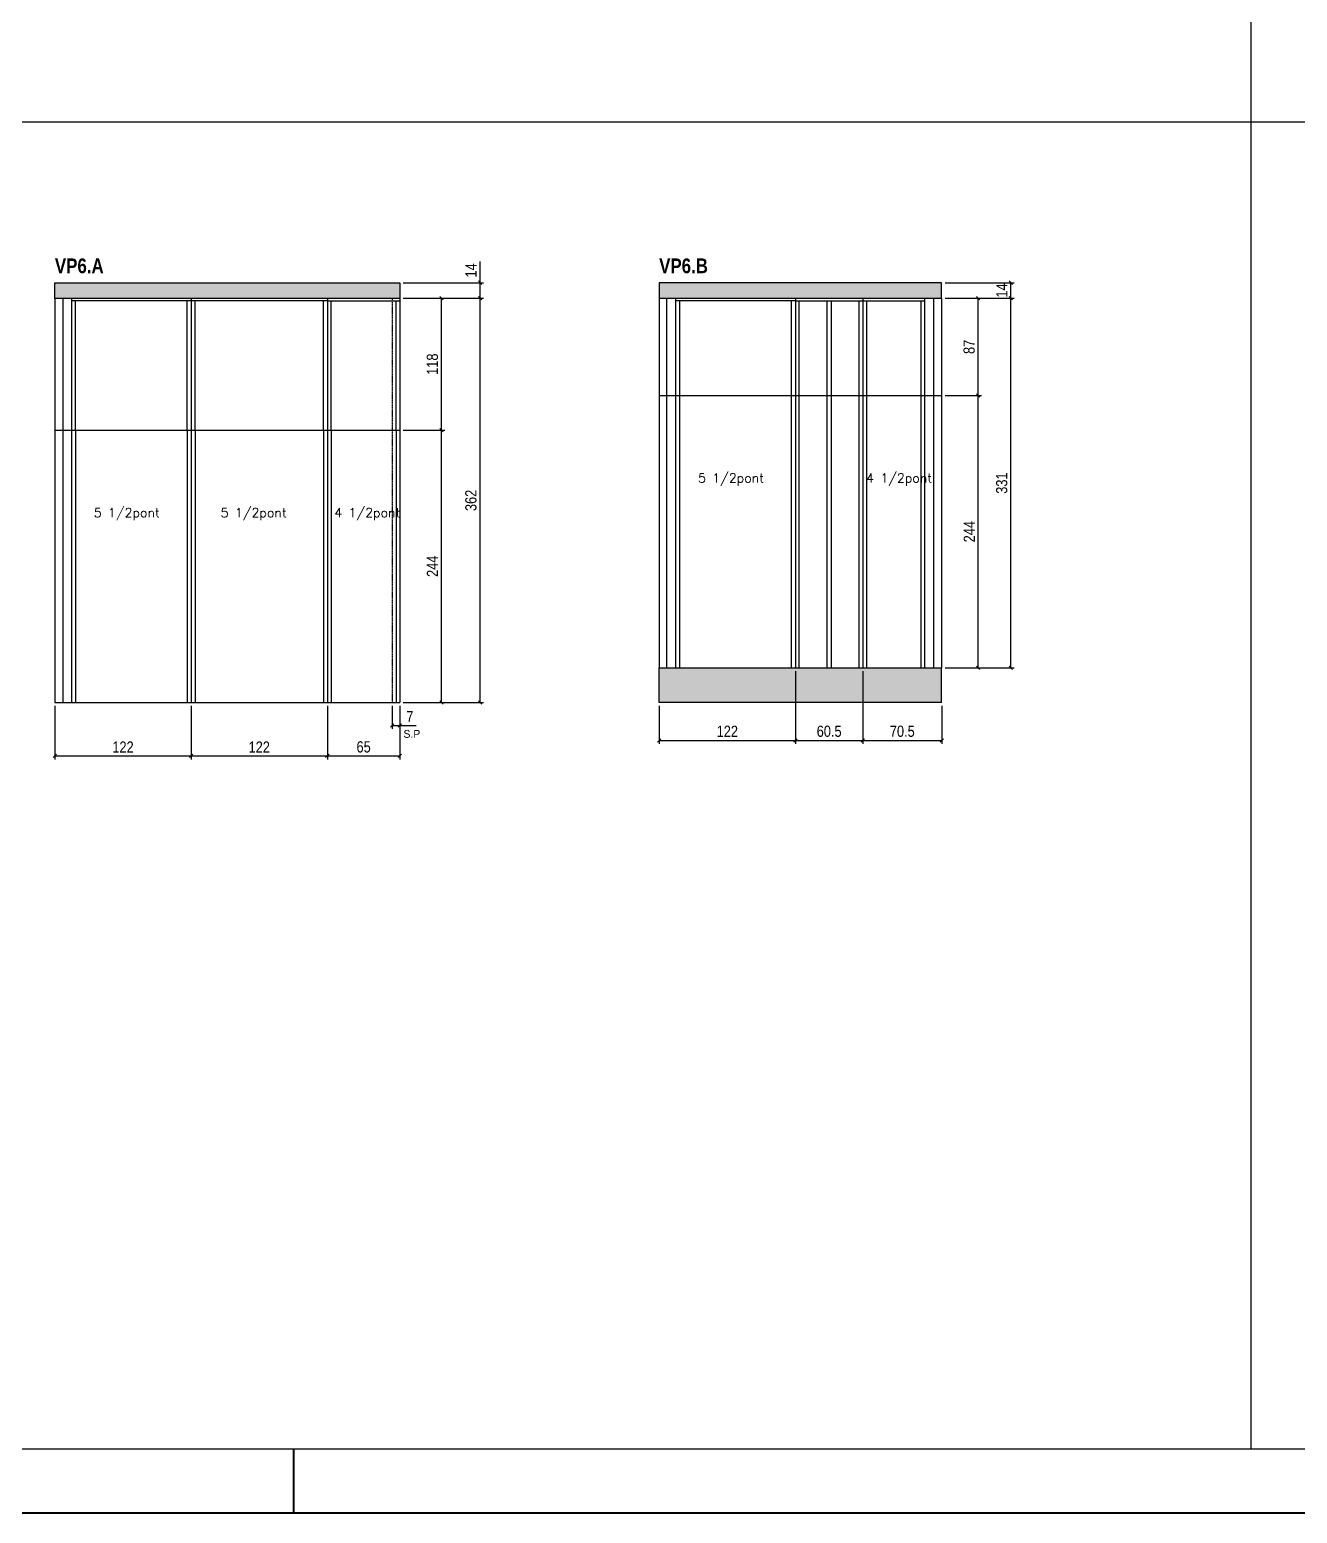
# Model space of a CAD drawing. Extents: x 142292 to 147556, y 149363 to 152785.
# Drawn here: x 143265 to 144400, y 149363 to 150692 of the extents above; entities that cross this region are included whole.
import ezdxf

# ---------------------------------------------------------------- set-up
doc = ezdxf.new("R2010")
doc.units = 0
doc.linetypes.add('HIDDEN', pattern=[0.375, 0.25, -0.125])
doc.layers.get('0').update_dxf_attribs({"linetype": 'CONTINUOUS'})
doc.layers.get('DEFPOINTS').update_dxf_attribs({"linetype": 'CONTINUOUS'})
for name, color, linetype in [('COTA', 241, 'CONTINUOUS'), ('NOMENCLATURA', 7, 'CONTINUOUS'), ('Painéis', 200, 'CONTINUOUS'), ('PONTALETE', 7, 'CONTINUOUS'), ('SARR_2.2x7', 40, 'CONTINUOUS'), ('SARR_3.5x7', 81, 'CONTINUOUS'), ('texto', 7, 'CONTINUOUS')]:
    doc.layers.add(name, color=color, linetype=linetype)
doc.layers.add('FOLHA', color=255, linetype='CONTINUOUS', lineweight=40)
doc.styles.add('COTA TECNICA', font='techl___.ttf', dxfattribs={"height": 10})
doc.styles.add('ROMAS860', font='ROMAS860.SHX')
doc.styles.get("Standard").update_dxf_attribs({"font": 'ROMANS.SHX'})
doc.styles.add('TECNICA', font='techb___.ttf', dxfattribs={"height": 10})
doc.dimstyles.new('PAINEL', dxfattribs={"dimtxt": 10, "dimasz": 3, "dimexe": 3, "dimexo": 3, "dimgap": 3, "dimtad": 1, "dimdec": 1, "dimzin": 12, "dimdsep": 46, "dimtxsty": 'COTA TECNICA', "dimblk1": 'OBLIQUE', "dimblk2": 'OBLIQUE', "dimsah": 1, "dimcen": 0.9, "dimclrd": 4, "dimclre": 4, "dimclrt": 240, "dimadec": 1, "dimazin": 3, "dimtfac": 1, "dimtdec": 1, "dimtmove": 0, "dimatfit": 3, "dimfxl": 1, "dimtolj": 1, "dimtzin": 12, "dimarcsym": 0})

# ---------------------------------------------------------------- blocks, each defined once
blk = doc.blocks.new('_Oblique')
at = {"color": 0, "linetype": 'ByBlock', "lineweight": -2}
blk.add_line((-0.5, -0.5), (0.5, 0.5), dxfattribs=at)
blk = doc.blocks.new('*D958')
at = {"layer": 'COTA', "color": 4, "linetype": 'ByBlock', "lineweight": -2, "transparency": 16777216}
for p, q in [((143287.6, 150086.5), (143287.6, 150038.6)), ((143409.6, 150086.5), (143409.6, 150038.6)), ((143287.6, 150041.6), (143409.6, 150041.6))]:
    blk.add_line(p, q, dxfattribs=at)
at = {"layer": 'DEFPOINTS', "color": 0, "linetype": 'ByBlock', "transparency": 16777216}
for p in [(143287.6, 150089.5), (143409.6, 150089.5), (143409.6, 150041.6)]:
    blk.add_point(p, dxfattribs=at)
at = {"layer": 'COTA', "color": 4, "linetype": 'ByBlock', "lineweight": -2, "transparency": 16777216, "xscale": 3, "yscale": 3, "zscale": 3, "rotation": 180}
blk.add_blockref('_Oblique', (143287.6, 150041.6), dxfattribs=at)
at = {"layer": 'COTA', "color": 4, "linetype": 'ByBlock', "lineweight": -2, "transparency": 16777216, "xscale": 3, "yscale": 3, "zscale": 3}
blk.add_blockref('_Oblique', (143409.6, 150041.6), dxfattribs=at)
at = {"layer": 'COTA', "color": 240, "linetype": 'ByBlock', "transparency": 16777216, "insert": (143348.6, 150049.6), "char_height": 10, "attachment_point": 5, "style": 'COTA TECNICA'}
blk.add_mtext('\\A1;122', dxfattribs=at)
blk = doc.blocks.new('*D959')
at = {"layer": 'COTA', "color": 4, "linetype": 'ByBlock', "lineweight": -2, "transparency": 16777216}
for p, q in [((143409.6, 150086.5), (143409.6, 150038.6)), ((143531.6, 150086.5), (143531.6, 150038.6)), ((143409.6, 150041.6), (143531.6, 150041.6))]:
    blk.add_line(p, q, dxfattribs=at)
at = {"layer": 'DEFPOINTS', "color": 0, "linetype": 'ByBlock', "transparency": 16777216}
for p in [(143409.6, 150089.5), (143531.6, 150089.5), (143531.6, 150041.6)]:
    blk.add_point(p, dxfattribs=at)
at = {"layer": 'COTA', "color": 4, "linetype": 'ByBlock', "lineweight": -2, "transparency": 16777216, "xscale": 3, "yscale": 3, "zscale": 3, "rotation": 180}
blk.add_blockref('_Oblique', (143409.6, 150041.6), dxfattribs=at)
at = {"layer": 'COTA', "color": 4, "linetype": 'ByBlock', "lineweight": -2, "transparency": 16777216, "xscale": 3, "yscale": 3, "zscale": 3}
blk.add_blockref('_Oblique', (143531.6, 150041.6), dxfattribs=at)
at = {"layer": 'COTA', "color": 240, "linetype": 'ByBlock', "transparency": 16777216, "insert": (143470.6, 150049.6), "char_height": 10, "attachment_point": 5, "style": 'COTA TECNICA'}
blk.add_mtext('\\A1;122', dxfattribs=at)
blk = doc.blocks.new('*D960')
at = {"layer": 'COTA', "color": 4, "linetype": 'ByBlock', "lineweight": -2, "transparency": 16777216}
for p, q in [((143599.6, 150333.5), (143636.8, 150333.5)), ((143633.8, 150089.5), (143633.8, 150333.5)), ((143599.6, 150089.5), (143636.8, 150089.5))]:
    blk.add_line(p, q, dxfattribs=at)
at = {"layer": 'DEFPOINTS', "color": 0, "linetype": 'ByBlock', "transparency": 16777216}
for p in [(143596.6, 150333.5), (143633.8, 150333.5), (143596.6, 150089.5)]:
    blk.add_point(p, dxfattribs=at)
at = {"layer": 'COTA', "color": 4, "linetype": 'ByBlock', "lineweight": -2, "transparency": 16777216, "xscale": 3, "yscale": 3, "zscale": 3}
for p, rotation in [((143633.8, 150333.5), 90), ((143633.8, 150089.5), 270)]:
    blk.add_blockref('_Oblique', p, dxfattribs=dict(at, rotation=rotation))
at = {"layer": 'COTA', "color": 240, "linetype": 'ByBlock', "transparency": 16777216, "insert": (143625.7, 150211.5), "char_height": 10, "attachment_point": 5, "rotation": 90, "style": 'COTA TECNICA'}
blk.add_mtext('\\A1;244', dxfattribs=at)
blk = doc.blocks.new('*D961')
at = {"layer": 'COTA', "color": 4, "linetype": 'ByBlock', "lineweight": -2, "transparency": 16777216}
for p, q in [((143599.6, 150451.5), (143636.8, 150451.5)), ((143633.8, 150333.5), (143633.8, 150451.5)), ((143599.6, 150333.5), (143636.8, 150333.5))]:
    blk.add_line(p, q, dxfattribs=at)
at = {"layer": 'DEFPOINTS', "color": 0, "linetype": 'ByBlock', "transparency": 16777216}
for p in [(143596.6, 150451.5), (143633.8, 150451.5), (143596.6, 150333.5)]:
    blk.add_point(p, dxfattribs=at)
at = {"layer": 'COTA', "color": 4, "linetype": 'ByBlock', "lineweight": -2, "transparency": 16777216, "xscale": 3, "yscale": 3, "zscale": 3}
for p, rotation in [((143633.8, 150451.5), 90), ((143633.8, 150333.5), 270)]:
    blk.add_blockref('_Oblique', p, dxfattribs=dict(at, rotation=rotation))
at = {"layer": 'COTA', "color": 240, "linetype": 'ByBlock', "transparency": 16777216, "insert": (143625.7, 150392.5), "char_height": 10, "attachment_point": 5, "rotation": 90, "style": 'COTA TECNICA'}
blk.add_mtext('\\A1;118', dxfattribs=at)
blk = doc.blocks.new('*D962')
at = {"layer": 'COTA', "color": 4, "linetype": 'ByBlock', "lineweight": -2, "transparency": 16777216}
for p, q in [((143599.6, 150451.5), (143671.4, 150451.5)), ((143668.4, 150089.5), (143668.4, 150451.5)), ((143599.6, 150089.5), (143671.4, 150089.5))]:
    blk.add_line(p, q, dxfattribs=at)
at = {"layer": 'DEFPOINTS', "color": 0, "linetype": 'ByBlock', "transparency": 16777216}
for p in [(143596.6, 150451.5), (143668.4, 150451.5), (143596.6, 150089.5)]:
    blk.add_point(p, dxfattribs=at)
at = {"layer": 'COTA', "color": 4, "linetype": 'ByBlock', "lineweight": -2, "transparency": 16777216, "xscale": 3, "yscale": 3, "zscale": 3}
for p, rotation in [((143668.4, 150451.5), 90), ((143668.4, 150089.5), 270)]:
    blk.add_blockref('_Oblique', p, dxfattribs=dict(at, rotation=rotation))
at = {"layer": 'COTA', "color": 240, "linetype": 'ByBlock', "transparency": 16777216, "insert": (143660.2, 150270.5), "char_height": 10, "attachment_point": 5, "rotation": 90, "style": 'COTA TECNICA'}
blk.add_mtext('\\A1;362', dxfattribs=at)
blk = doc.blocks.new('*D963')
at = {"layer": 'COTA', "color": 4, "linetype": 'ByBlock', "lineweight": -2, "transparency": 16777216}
for p, q in [((143668.4, 150465.5), (143668.4, 150484.6)), ((143599.6, 150465.5), (143671.4, 150465.5)), ((143668.4, 150451.5), (143668.4, 150465.5)), ((143599.6, 150451.5), (143671.4, 150451.5))]:
    blk.add_line(p, q, dxfattribs=at)
at = {"layer": 'DEFPOINTS', "color": 0, "linetype": 'ByBlock', "transparency": 16777216}
for p in [(143596.6, 150465.5), (143668.4, 150465.5), (143596.6, 150451.5)]:
    blk.add_point(p, dxfattribs=at)
at = {"layer": 'COTA', "color": 4, "linetype": 'ByBlock', "lineweight": -2, "transparency": 16777216, "xscale": 3, "yscale": 3, "zscale": 3}
for p, rotation in [((143668.4, 150465.5), 90), ((143668.4, 150451.5), 270)]:
    blk.add_blockref('_Oblique', p, dxfattribs=dict(at, rotation=rotation))
at = {"layer": 'COTA', "color": 240, "linetype": 'ByBlock', "transparency": 16777216, "insert": (143660.3, 150476.5), "char_height": 10, "attachment_point": 5, "rotation": 90, "style": 'COTA TECNICA'}
blk.add_mtext('\\A1;14', dxfattribs=at)
blk = doc.blocks.new('*D964')
at = {"layer": 'COTA', "color": 4, "linetype": 'ByBlock', "lineweight": -2, "transparency": 16777216}
for p, q in [((144084.8, 150451.5), (144146.8, 150451.5)), ((144143.8, 150120.5), (144143.8, 150451.5)), ((144084.8, 150120.5), (144146.8, 150120.5))]:
    blk.add_line(p, q, dxfattribs=at)
at = {"layer": 'DEFPOINTS', "color": 0, "linetype": 'ByBlock', "transparency": 16777216}
for p in [(144081.8, 150451.5), (144143.8, 150451.5), (144081.8, 150120.5)]:
    blk.add_point(p, dxfattribs=at)
at = {"layer": 'COTA', "color": 4, "linetype": 'ByBlock', "lineweight": -2, "transparency": 16777216, "xscale": 3, "yscale": 3, "zscale": 3}
for p, rotation in [((144143.8, 150451.5), 90), ((144143.8, 150120.5), 270)]:
    blk.add_blockref('_Oblique', p, dxfattribs=dict(at, rotation=rotation))
at = {"layer": 'COTA', "color": 240, "linetype": 'ByBlock', "transparency": 16777216, "insert": (144135.6, 150286), "char_height": 10, "attachment_point": 5, "rotation": 90, "style": 'COTA TECNICA'}
blk.add_mtext('\\A1;331', dxfattribs=at)
blk = doc.blocks.new('*D965')
at = {"layer": 'COTA', "color": 4, "linetype": 'ByBlock', "lineweight": -2, "transparency": 16777216}
for p, q in [((143950.8, 150117.5), (143950.8, 150052.6)), ((143828.8, 150086.5), (143828.8, 150052.6)), ((143828.8, 150055.6), (143950.8, 150055.6))]:
    blk.add_line(p, q, dxfattribs=at)
at = {"layer": 'DEFPOINTS', "color": 0, "linetype": 'ByBlock', "transparency": 16777216}
for p in [(143950.8, 150120.5), (143828.8, 150089.5), (143950.8, 150055.6)]:
    blk.add_point(p, dxfattribs=at)
at = {"layer": 'COTA', "color": 4, "linetype": 'ByBlock', "lineweight": -2, "transparency": 16777216, "xscale": 3, "yscale": 3, "zscale": 3, "rotation": 180}
blk.add_blockref('_Oblique', (143828.8, 150055.6), dxfattribs=at)
at = {"layer": 'COTA', "color": 4, "linetype": 'ByBlock', "lineweight": -2, "transparency": 16777216, "xscale": 3, "yscale": 3, "zscale": 3}
blk.add_blockref('_Oblique', (143950.8, 150055.6), dxfattribs=at)
at = {"layer": 'COTA', "color": 240, "linetype": 'ByBlock', "transparency": 16777216, "insert": (143889.8, 150063.7), "char_height": 10, "attachment_point": 5, "style": 'COTA TECNICA'}
blk.add_mtext('\\A1;122', dxfattribs=at)
blk = doc.blocks.new('*D966')
at = {"layer": 'COTA', "color": 4, "linetype": 'ByBlock', "lineweight": -2, "transparency": 16777216}
for p, q in [((143950.8, 150117.5), (143950.8, 150052.6)), ((144011.3, 150117.5), (144011.3, 150052.6)), ((143950.8, 150055.6), (144011.3, 150055.6))]:
    blk.add_line(p, q, dxfattribs=at)
at = {"layer": 'DEFPOINTS', "color": 0, "linetype": 'ByBlock', "transparency": 16777216}
for p in [(143950.8, 150120.5), (144011.3, 150120.5), (144011.3, 150055.6)]:
    blk.add_point(p, dxfattribs=at)
at = {"layer": 'COTA', "color": 4, "linetype": 'ByBlock', "lineweight": -2, "transparency": 16777216, "xscale": 3, "yscale": 3, "zscale": 3, "rotation": 180}
blk.add_blockref('_Oblique', (143950.8, 150055.6), dxfattribs=at)
at = {"layer": 'COTA', "color": 4, "linetype": 'ByBlock', "lineweight": -2, "transparency": 16777216, "xscale": 3, "yscale": 3, "zscale": 3}
blk.add_blockref('_Oblique', (144011.3, 150055.6), dxfattribs=at)
at = {"layer": 'COTA', "color": 240, "linetype": 'ByBlock', "transparency": 16777216, "insert": (143981, 150063.7), "char_height": 10, "attachment_point": 5, "style": 'COTA TECNICA'}
blk.add_mtext('\\A1;60.5', dxfattribs=at)
blk = doc.blocks.new('*D967')
at = {"layer": 'COTA', "color": 4, "linetype": 'ByBlock', "lineweight": -2, "transparency": 16777216}
for p, q in [((144084.8, 150465.5), (144146.8, 150465.5)), ((144143.8, 150451.5), (144143.8, 150465.5)), ((144084.8, 150451.5), (144146.8, 150451.5))]:
    blk.add_line(p, q, dxfattribs=at)
at = {"layer": 'DEFPOINTS', "color": 0, "linetype": 'ByBlock', "transparency": 16777216}
for p in [(144081.8, 150465.5), (144143.8, 150465.5), (144081.8, 150451.5)]:
    blk.add_point(p, dxfattribs=at)
at = {"layer": 'COTA', "color": 4, "linetype": 'ByBlock', "lineweight": -2, "transparency": 16777216, "xscale": 3, "yscale": 3, "zscale": 3}
for p, rotation in [((144143.8, 150465.5), 90), ((144143.8, 150451.5), 270)]:
    blk.add_blockref('_Oblique', p, dxfattribs=dict(at, rotation=rotation))
at = {"layer": 'COTA', "color": 240, "linetype": 'ByBlock', "transparency": 16777216, "insert": (144135.7, 150458.5), "char_height": 10, "attachment_point": 5, "rotation": 90, "style": 'COTA TECNICA'}
blk.add_mtext('\\A1;14', dxfattribs=at)
blk = doc.blocks.new('*D968')
at = {"layer": 'COTA', "color": 4, "linetype": 'ByBlock', "lineweight": -2, "transparency": 16777216}
for p, q in [((144084.8, 150364.5), (144117.5, 150364.5)), ((144114.5, 150120.5), (144114.5, 150364.5)), ((144084.8, 150120.5), (144117.5, 150120.5))]:
    blk.add_line(p, q, dxfattribs=at)
at = {"layer": 'DEFPOINTS', "color": 0, "linetype": 'ByBlock', "transparency": 16777216}
for p in [(144081.8, 150364.5), (144114.5, 150364.5), (144081.8, 150120.5)]:
    blk.add_point(p, dxfattribs=at)
at = {"layer": 'COTA', "color": 4, "linetype": 'ByBlock', "lineweight": -2, "transparency": 16777216, "xscale": 3, "yscale": 3, "zscale": 3}
for p, rotation in [((144114.5, 150364.5), 90), ((144114.5, 150120.5), 270)]:
    blk.add_blockref('_Oblique', p, dxfattribs=dict(at, rotation=rotation))
at = {"layer": 'COTA', "color": 240, "linetype": 'ByBlock', "transparency": 16777216, "insert": (144106.5, 150242.5), "char_height": 10, "attachment_point": 5, "rotation": 90, "style": 'COTA TECNICA'}
blk.add_mtext('\\A1;244', dxfattribs=at)
blk = doc.blocks.new('*D969')
at = {"layer": 'COTA', "color": 4, "linetype": 'ByBlock', "lineweight": -2, "transparency": 16777216}
for p, q in [((144084.8, 150451.5), (144117.5, 150451.5)), ((144114.5, 150364.5), (144114.5, 150451.5)), ((144084.8, 150364.5), (144117.5, 150364.5))]:
    blk.add_line(p, q, dxfattribs=at)
at = {"layer": 'DEFPOINTS', "color": 0, "linetype": 'ByBlock', "transparency": 16777216}
for p in [(144081.8, 150451.5), (144114.5, 150451.5), (144081.8, 150364.5)]:
    blk.add_point(p, dxfattribs=at)
at = {"layer": 'COTA', "color": 4, "linetype": 'ByBlock', "lineweight": -2, "transparency": 16777216, "xscale": 3, "yscale": 3, "zscale": 3}
for p, rotation in [((144114.5, 150451.5), 90), ((144114.5, 150364.5), 270)]:
    blk.add_blockref('_Oblique', p, dxfattribs=dict(at, rotation=rotation))
at = {"layer": 'COTA', "color": 240, "linetype": 'ByBlock', "transparency": 16777216, "insert": (144106.4, 150408), "char_height": 10, "attachment_point": 5, "rotation": 90, "style": 'COTA TECNICA'}
blk.add_mtext('\\A1;87', dxfattribs=at)
blk = doc.blocks.new('*D970')
at = {"layer": 'COTA', "color": 4, "linetype": 'ByBlock', "lineweight": -2, "transparency": 16777216}
for p, q in [((143531.6, 150086.5), (143531.6, 150038.6)), ((143596.6, 150086.5), (143596.6, 150038.6)), ((143531.6, 150041.6), (143596.6, 150041.6))]:
    blk.add_line(p, q, dxfattribs=at)
at = {"layer": 'DEFPOINTS', "color": 0, "linetype": 'ByBlock', "transparency": 16777216}
for p in [(143531.6, 150089.5), (143596.6, 150089.5), (143596.6, 150041.6)]:
    blk.add_point(p, dxfattribs=at)
at = {"layer": 'COTA', "color": 4, "linetype": 'ByBlock', "lineweight": -2, "transparency": 16777216, "xscale": 3, "yscale": 3, "zscale": 3, "rotation": 180}
blk.add_blockref('_Oblique', (143531.6, 150041.6), dxfattribs=at)
at = {"layer": 'COTA', "color": 4, "linetype": 'ByBlock', "lineweight": -2, "transparency": 16777216, "xscale": 3, "yscale": 3, "zscale": 3}
blk.add_blockref('_Oblique', (143596.6, 150041.6), dxfattribs=at)
at = {"layer": 'COTA', "color": 240, "linetype": 'ByBlock', "transparency": 16777216, "insert": (143564.1, 150049.7), "char_height": 10, "attachment_point": 5, "style": 'COTA TECNICA'}
blk.add_mtext('\\A1;65', dxfattribs=at)
blk = doc.blocks.new('*D907')
at = {"layer": 'COTA', "color": 4, "linetype": 'ByBlock', "lineweight": -2, "transparency": 16777216}
for p, q in [((143589.6, 150086.5), (143589.6, 150065.8)), ((143596.6, 150086.5), (143596.6, 150065.8)), ((143589.6, 150068.8), (143596.6, 150068.8)), ((143596.6, 150068.8), (143611.3, 150068.8))]:
    blk.add_line(p, q, dxfattribs=at)
at = {"layer": 'DEFPOINTS', "color": 0, "linetype": 'ByBlock', "transparency": 16777216}
for p in [(143589.6, 150089.5), (143596.6, 150089.5), (143596.6, 150068.8)]:
    blk.add_point(p, dxfattribs=at)
at = {"layer": 'COTA', "color": 4, "linetype": 'ByBlock', "lineweight": -2, "transparency": 16777216, "xscale": 3, "yscale": 3, "zscale": 3, "rotation": 180}
blk.add_blockref('_Oblique', (143589.6, 150068.8), dxfattribs=at)
at = {"layer": 'COTA', "color": 4, "linetype": 'ByBlock', "lineweight": -2, "transparency": 16777216, "xscale": 3, "yscale": 3, "zscale": 3}
blk.add_blockref('_Oblique', (143596.6, 150068.8), dxfattribs=at)
at = {"layer": 'COTA', "color": 240, "linetype": 'ByBlock', "transparency": 16777216, "insert": (143605.5, 150076.9), "char_height": 10, "attachment_point": 5, "style": 'COTA TECNICA'}
blk.add_mtext('\\A1;7', dxfattribs=at)
blk = doc.blocks.new('*D908')
at = {"layer": 'COTA', "color": 4, "linetype": 'ByBlock', "lineweight": -2, "transparency": 16777216}
for p, q in [((144011.3, 150117.5), (144011.3, 150052.6)), ((144081.8, 150086.5), (144081.8, 150052.6)), ((144011.3, 150055.6), (144081.8, 150055.6))]:
    blk.add_line(p, q, dxfattribs=at)
at = {"layer": 'DEFPOINTS', "color": 0, "linetype": 'ByBlock', "transparency": 16777216}
for p in [(144011.3, 150120.5), (144081.8, 150089.5), (144081.8, 150055.6)]:
    blk.add_point(p, dxfattribs=at)
at = {"layer": 'COTA', "color": 4, "linetype": 'ByBlock', "lineweight": -2, "transparency": 16777216, "xscale": 3, "yscale": 3, "zscale": 3, "rotation": 180}
blk.add_blockref('_Oblique', (144011.3, 150055.6), dxfattribs=at)
at = {"layer": 'COTA', "color": 4, "linetype": 'ByBlock', "lineweight": -2, "transparency": 16777216, "xscale": 3, "yscale": 3, "zscale": 3}
blk.add_blockref('_Oblique', (144081.8, 150055.6), dxfattribs=at)
at = {"layer": 'COTA', "color": 240, "linetype": 'ByBlock', "transparency": 16777216, "insert": (144046.5, 150063.7), "char_height": 10, "attachment_point": 5, "style": 'COTA TECNICA'}
blk.add_mtext('\\A1;70.5', dxfattribs=at)

msp = doc.modelspace()

# ---------------------------------------------------------------- hatches: boundary and pattern name
at = {"layer": 'COTA', "linetype": 'ByBlock'}
h = msp.add_hatch(dxfattribs=at)
h.set_pattern_fill('AR-CONC', color=256, scale=0.03)
h.set_pattern_definition([(50, (9214.2033, 119968.1735), (5.46554007, -0.47817257), [0.5715, -6.2865]), (355, (9214.2033, 119968.1735), (-1.05730264, 5.73170536), [0.4572, -5.02921753]), (100.4514447, (9214.659, 119968.1336), (4.40823741, 5.25353256), [0.48570026, -5.34270734]), (46.1842, (9214.2033, 119969.6975), (8.13237123, -1.26126984), [0.85725, -9.42975]), (96.6355576, (9214.881, 119969.592), (7.122124, 7.42278374), [0.7285507, -8.01406824]), (351.184151, (9214.203, 119969.6975), (7.122124, 7.42278374), [0.685799, -7.54379196]), (21, (9214.9653, 119969.3165), (4.54843174, -3.06795595), [0.5715, -6.2865]), (326, (9214.9653, 119969.3165), (1.85406085, 5.52563898), [0.4572, -5.0292]), (71.451445, (9215.3444, 119969.061), (6.40249258, 2.45768307), [0.48570026, -5.34269813]), (37.5, (9214.2033, 119968.1735), (0.092658098, 2.536651166), [0, -4.96824, 0, -5.1054, 0, -5.04825]), (7.5, (9214.2033, 119968.1735), (2.004589875, 3.005417245), [0, -2.91084, 0, -4.85394, 0, -1.92405]), (327.5, (9212.504, 119968.1735), (4.067717855, -0.17186232), [0, -1.905, 0, -5.9436, 0, -7.8867]), (317.5, (9211.742, 119968.1735), (4.44387544, 0.76279473), [0, -2.4765, 0, -3.94716, 0, -5.6007])])
h.paths.add_polyline_path([(143596.61, 150465.47), (143287.61, 150465.47), (143287.61, 150451.47), (143596.61, 150451.47)])
h = msp.add_hatch(dxfattribs=at)
h.set_pattern_fill('AR-CONC', color=256, scale=0.03)
h.set_pattern_definition([(50, (9332.526, 119968.1735), (5.46554007, -0.47817257), [0.5715, -6.2865]), (355, (9332.526, 119968.1735), (-1.05730264, 5.73170536), [0.4572, -5.02921753]), (100.4514447, (9332.9814, 119968.1336), (4.40823741, 5.25353256), [0.48570026, -5.34270734]), (46.1842, (9332.526, 119969.6975), (8.13237123, -1.26126984), [0.85725, -9.42975]), (96.6355576, (9333.204, 119969.592), (7.122124, 7.42278374), [0.7285507, -8.01406824]), (351.184151, (9332.526, 119969.6975), (7.122124, 7.42278374), [0.685799, -7.54379196]), (21, (9333.288, 119969.3165), (4.54843174, -3.06795595), [0.5715, -6.2865]), (326, (9333.288, 119969.3165), (1.85406085, 5.52563898), [0.4572, -5.0292]), (71.451445, (9333.667, 119969.061), (6.40249258, 2.45768307), [0.48570026, -5.34269813]), (37.5, (9332.526, 119968.1735), (0.092658098, 2.536651166), [0, -4.96824, 0, -5.1054, 0, -5.04825]), (7.5, (9332.526, 119968.1735), (2.004589875, 3.005417245), [0, -2.91084, 0, -4.85394, 0, -1.92405]), (327.5, (9330.8266, 119968.1735), (4.067717855, -0.17186232), [0, -1.905, 0, -5.9436, 0, -7.8867]), (317.5, (9330.0646, 119968.1735), (4.44387544, 0.76279473), [0, -2.4765, 0, -3.94716, 0, -5.6007])])
h.paths.add_polyline_path([(143828.77, 150465.47), (143828.77, 150451.47), (144081.77, 150451.47), (144081.77, 150465.47)])
h.paths.add_polyline_path([(144081.77, 150120.47), (143828.77, 150120.47), (143828.77, 150089.47), (144081.77, 150089.47)])

# ---------------------------------------------------------------- linework, layer by layer
at = {"color": 30}
for p, q in [((144358.71, 152727.18), (144358.71, 149420.94)), ((142435.57, 150609.4), (146491.26, 150609.4)), ((147498.61, 149420.94), (142435.57, 149420.94))]:
    msp.add_line(p, q, dxfattribs=at)
msp.add_lwpolyline([(146491.26, 150933.81), (146491.26, 149420.94), (142435.57, 149420.94), (142435.57, 152727.18), (147498.61, 152727.18)], dxfattribs=at)
at = {"layer": 'COTA', "linetype": 'ByBlock'}
for p, q in [((143287.61, 150451.47), (143287.61, 150465.47)), ((143287.61, 150465.47), (143596.61, 150465.47)), ((143596.61, 150465.47), (143596.61, 150451.47)), ((144081.77, 150465.47), (143828.77, 150465.47)), ((143828.77, 150465.47), (143828.77, 150451.47)), ((144081.77, 150451.47), (144081.77, 150465.47)), ((143828.77, 150089.47), (143828.77, 150120.47)), ((144081.77, 150089.47), (144081.77, 150120.47)), ((144081.77, 150089.47), (143828.77, 150089.47))]:
    msp.add_line(p, q, dxfattribs=at)
at = {"layer": 'FOLHA'}
for p, q in [((143501.17, 149420.94), (143501.17, 149363.34)), ((147556.21, 149363.34), (142291.57, 149363.34))]:
    msp.add_line(p, q, dxfattribs=at)
at = {"layer": 'Painéis', "linetype": 'Continuous'}
for p, q in [((143596.61, 150451.47), (143287.61, 150451.47)), ((143287.61, 150451.47), (143287.61, 150089.47)), ((143409.61, 150451.47), (143409.61, 150089.47)), ((143531.61, 150451.47), (143531.61, 150089.47)), ((143596.61, 150451.47), (143596.61, 150089.47)), ((144081.77, 150451.47), (143828.77, 150451.47)), ((143828.77, 150451.47), (143828.77, 150120.47)), ((143950.77, 150451.47), (143950.77, 150120.47)), ((144011.27, 150451.47), (144011.27, 150120.47)), ((144081.77, 150451.47), (144081.77, 150120.47)), ((143828.77, 150364.47), (144081.77, 150364.47)), ((143287.61, 150333.47), (143596.61, 150333.47)), ((143828.77, 150120.47), (144081.77, 150120.47)), ((143287.61, 150089.47), (143596.61, 150089.47))]:
    msp.add_line(p, q, dxfattribs=at)
at = {"layer": 'SARR_2.2x7', "ltscale": 50}
for p, q in [((143294.61, 150451.47), (143294.61, 150333.47)), ((143409.61, 150449.27), (143302.61, 150449.27)), ((143531.61, 150449.27), (143409.61, 150449.27)), ((143531.61, 150449.27), (143596.61, 150449.27)), ((143835.77, 150120.47), (143835.77, 150451.47)), ((143950.77, 150449.27), (143843.77, 150449.27)), ((143950.77, 150449.27), (144011.27, 150449.27)), ((144011.27, 150449.27), (144066.77, 150449.27)), ((144074.77, 150120.47), (144074.77, 150451.47)), ((143294.61, 150333.47), (143294.61, 150089.47))]:
    msp.add_line(p, q, dxfattribs=at)
at = {"layer": 'SARR_2.2x7', "linetype": 'HIDDEN'}
for p, q in [((143589.61, 150451.47), (143589.61, 150333.47)), ((143589.61, 150333.47), (143589.61, 150089.47))]:
    msp.add_line(p, q, dxfattribs=at)
at = {"layer": 'SARR_3.5x7'}
for p, q in [((143302.61, 150451.47), (143302.61, 150333.47)), ((143306.11, 150333.47), (143306.11, 150449.27)), ((143406.11, 150333.47), (143406.11, 150449.27)), ((143413.11, 150333.47), (143413.11, 150449.27)), ((143528.11, 150333.47), (143528.11, 150449.27)), ((143535.11, 150333.47), (143535.11, 150449.27)), ((143593.11, 150333.47), (143593.11, 150449.27)), ((143843.77, 150120.47), (143843.77, 150451.47)), ((143847.27, 150120.47), (143847.27, 150449.27)), ((143947.27, 150120.47), (143947.27, 150449.27)), ((143954.27, 150120.47), (143954.27, 150449.27)), ((143979.26, 150120.47), (143979.26, 150449.27)), ((143982.76, 150449.27), (143982.76, 150120.47)), ((144007.77, 150120.47), (144007.77, 150449.27)), ((144014.77, 150120.47), (144014.77, 150449.27)), ((144063.27, 150120.47), (144063.27, 150449.27)), ((144066.77, 150120.47), (144066.77, 150451.47)), ((143302.61, 150333.47), (143302.61, 150089.47)), ((143306.11, 150333.47), (143306.11, 150089.47)), ((143406.11, 150333.47), (143406.11, 150089.47)), ((143413.11, 150333.47), (143413.11, 150089.47)), ((143528.11, 150333.47), (143528.11, 150089.47)), ((143535.11, 150333.47), (143535.11, 150089.47)), ((143593.11, 150333.47), (143593.11, 150089.47))]:
    msp.add_line(p, q, dxfattribs=at)

# ---------------------------------------------------------------- texts
at = {"layer": 'NOMENCLATURA', "style": 'TECNICA'}
for s, p in [('VP6.A', (143287.61, 150473.99)), ('VP6.B', (143828.77, 150473.99))]:
    msp.add_text(s, height=13.2, dxfattribs=at).set_placement(p)
at = {"layer": 'PONTALETE', "linetype": 'Continuous'}
for s, p in [('5 1/2pont', (143863.59, 150286.42)), ('4 1/2pont', (144014.15, 150286.42)), ('5 1/2pont', (143322.43, 150255.42)), ('5 1/2pont', (143436.09, 150255.42)), ('4 1/2pont', (143537.9, 150255.42))]:
    msp.add_text(s, height=8.25, dxfattribs=at).set_placement(p)
at = {"layer": 'texto', "color": 4, "insert": (143607.31, 150061.34), "char_height": 7, "attachment_point": 5, "style": 'ROMAS860'}
msp.add_mtext('S.P', dxfattribs=at)

# ---------------------------------------------------------------- dimensions: what is measured, and where the dimension line sits
at = {"layer": 'COTA', "linetype": 'ByBlock'}
for base, p1, p2, angle, picture, middle in [((143668.39, 150465.47), (143596.61, 150451.47), (143596.61, 150465.47), 90, '*D963', (143660.32, 150476.53)), ((143668.39, 150451.47), (143596.61, 150089.47), (143596.61, 150451.47), 90, '*D962', (143660.17, 150270.47)), ((144143.79, 150451.47), (144081.77, 150120.47), (144081.77, 150451.47), 90, '*D964', (144135.57, 150285.97)), ((144114.54, 150364.47), (144081.77, 150120.47), (144081.77, 150364.47), 90, '*D968', (144106.46, 150242.47)), ((143633.77, 150333.47), (143596.61, 150089.47), (143596.61, 150333.47), 90, '*D960', (143625.69, 150211.47)), ((143596.61, 150068.84), (143589.61, 150089.47), (143596.61, 150089.47), 180, '*D907', (143605.47, 150076.91))]:
    dim = msp.add_linear_dim(base=base, p1=p1, p2=p2, angle=angle, dimstyle='PAINEL', dxfattribs=at)
    dim.commit()
    dim.dimension.update_dxf_attribs({"geometry": picture, "text_midpoint": middle})
dim = msp.add_linear_dim(base=(144143.79, 150465.47), p1=(144081.77, 150451.47), p2=(144081.77, 150465.47), angle=90, dimstyle='PAINEL', dxfattribs=at)
dim.commit()
dim.dimension.update_dxf_attribs({"geometry": '*D967', "text_midpoint": (144143.79, 150458.47), "dimtype": 160})
for base, p1, p2, picture, middle in [((143633.77, 150451.47), (143596.61, 150333.47), (143596.61, 150451.47), '*D961', (143625.67, 150392.47)), ((144114.54, 150451.47), (144081.77, 150364.47), (144081.77, 150451.47), '*D969', (144106.44, 150407.97))]:
    dim = msp.add_linear_dim(base=base, p1=p1, p2=p2, angle=90, dimstyle='PAINEL', override={"dimtmove": 1}, dxfattribs=at)
    dim.commit()
    dim.dimension.update_dxf_attribs({"geometry": picture, "text_midpoint": middle})
for base, p1, p2, picture, middle in [((143950.77, 150055.63), (143828.77, 150089.47), (143950.77, 150120.47), '*D965', (143889.77, 150063.69)), ((144081.77, 150055.63), (144011.27, 150120.47), (144081.77, 150089.47), '*D908', (144046.52, 150063.74)), ((143409.61, 150041.56), (143287.61, 150089.47), (143409.61, 150089.47), '*D958', (143348.61, 150049.62)), ((143596.61, 150041.56), (143531.61, 150089.47), (143596.61, 150089.47), '*D970', (143564.11, 150049.67))]:
    dim = msp.add_linear_dim(base=base, p1=p1, p2=p2, dimstyle='PAINEL', dxfattribs=at)
    dim.commit()
    dim.dimension.update_dxf_attribs({"geometry": picture, "text_midpoint": middle})
for base, p1, p2, picture, middle in [((144011.27, 150055.63), (143950.77, 150120.47), (144011.27, 150120.47), '*D966', (143981.02, 150063.74)), ((143531.61, 150041.56), (143409.61, 150089.47), (143531.61, 150089.47), '*D959', (143470.61, 150049.62))]:
    dim = msp.add_linear_dim(base=base, p1=p1, p2=p2, dimstyle='PAINEL', override={"dimtmove": 1}, dxfattribs=at)
    dim.commit()
    dim.dimension.update_dxf_attribs({"geometry": picture, "text_midpoint": middle})

doc.saveas('drawing.dxf')
